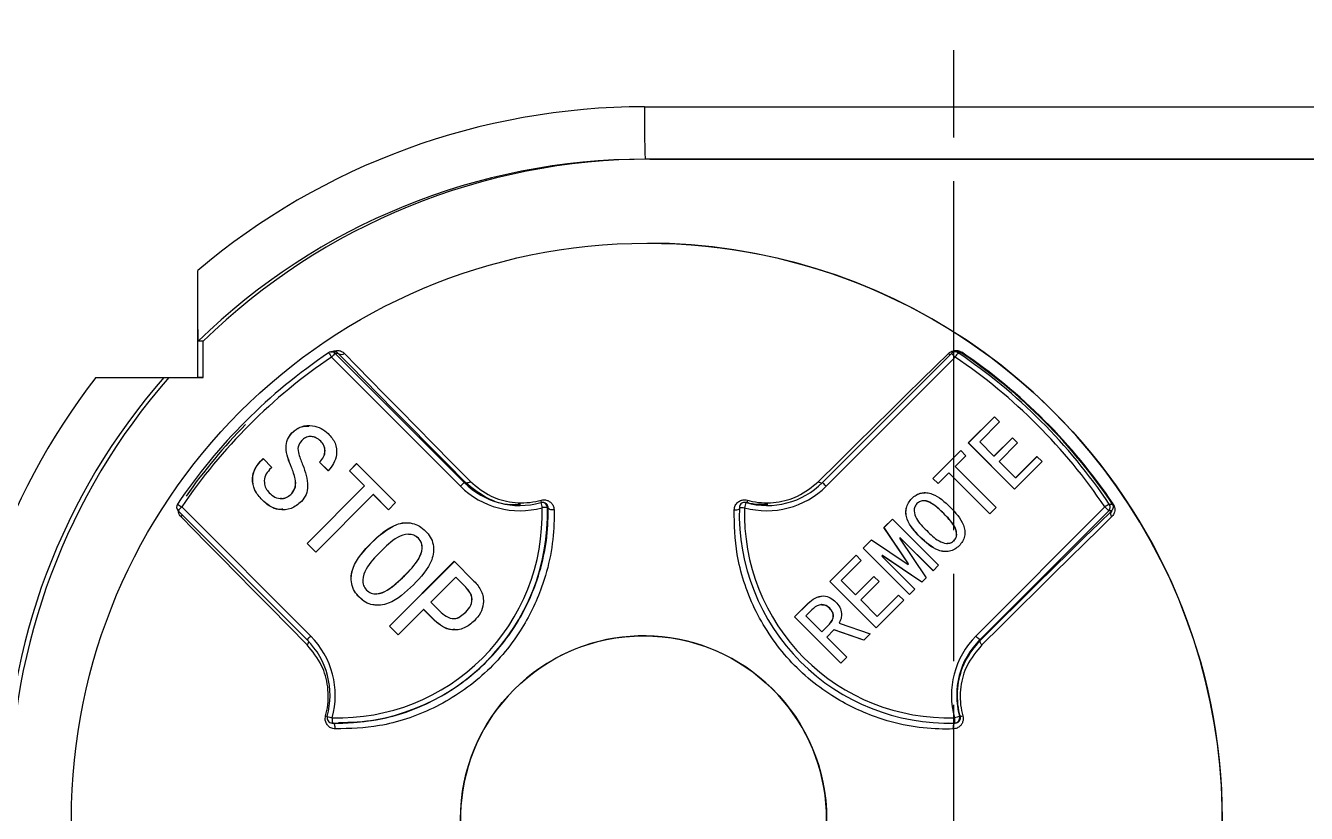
# Model space of a CAD drawing. Header units: millimetres. Extents: x 2454 to 4226, y 715 to 1968.
# Drawn here: x 3000.71 to 3044.78, y 1722.7 to 1749.78 of the extents above; entities that cross this region are included whole.
import ezdxf

# ---------------------------------------------------------------- set-up
doc = ezdxf.new("R2010")
doc.units = ezdxf.units.MM
doc.linetypes.add('AM_ISO08W050', pattern=[18, 12, -1.5, 3, -1.5])
doc.layers.add('AM_7', color=4, linetype='AM_ISO08W050', lineweight=25)

msp = doc.modelspace()

# ---------------------------------------------------------------- linework, layer by layer
at = {"color": 7, "linetype": 'Continuous', "lineweight": 25}
for p, q in [((3022.004, 1746.991), (3067.624, 1746.991)), ((3067.461, 1745.191), (3022.022, 1745.191)), ((3022.192, 1745.191), (3022.022, 1745.191)), ((3022.192, 1745.191), (3072.206, 1745.191)), ((3022.121, 1742.302), (3022.116, 1742.302)), ((3006.631, 1737.688), (3006.631, 1741.365)), ((3006.819, 1738.935), (3006.649, 1738.935)), ((3006.819, 1737.687), (3006.819, 1738.935)), ((3015.673, 1733.948), (3011.234, 1738.388)), ((3011.345, 1738.567), (3011.236, 1738.568)), ((3011.363, 1738.515), (3015.802, 1734.075)), ((3011.468, 1738.515), (3011.363, 1738.515)), ((3028.13, 1734.075), (3032.569, 1738.515)), ((3032.694, 1738.388), (3028.255, 1733.948)), ((3032.805, 1738.567), (3032.696, 1738.568)), ((3032.907, 1738.537), (3032.797, 1738.537)), ((3003.121, 1737.688), (3006.631, 1737.688)), ((3005.466, 1737.688), (3005.636, 1737.687)), ((3005.636, 1737.687), (3006.819, 1737.687)), ((3006.819, 1737.687), (3006.631, 1737.688)), ((3033.148, 1735.434), (3034.05, 1736.337)), ((3033.151, 1735.434), (3034.052, 1736.335)), ((3034.227, 1736.16), (3033.539, 1735.471)), ((3034.05, 1736.337), (3034.227, 1736.16)), ((3009.874, 1735.781), (3009.872, 1735.781)), ((3010.516, 1735.657), (3010.513, 1735.657)), ((3010.864, 1735.494), (3010.862, 1735.494)), ((3034.739, 1733.843), (3033.148, 1735.434)), ((3033.151, 1735.434), (3033.148, 1735.434)), ((3034.74, 1733.844), (3033.151, 1735.434)), ((3033.539, 1735.471), (3034.032, 1734.978)), ((3034.032, 1734.978), (3034.664, 1735.611)), ((3034.034, 1734.978), (3034.666, 1735.61)), ((3034.841, 1735.434), (3034.208, 1734.801)), ((3034.664, 1735.611), (3034.841, 1735.434)), ((3008.791, 1734.804), (3008.882, 1734.895)), ((3008.793, 1734.804), (3008.791, 1734.804)), ((3008.793, 1734.804), (3008.883, 1734.894)), ((3008.882, 1734.895), (3009.181, 1734.595)), ((3011.122, 1734.478), (3010.822, 1734.778)), ((3010.825, 1734.778), (3010.822, 1734.778)), ((3011.125, 1734.478), (3010.825, 1734.778)), ((3031.929, 1734.215), (3032.887, 1735.174)), ((3031.932, 1734.215), (3032.889, 1735.172)), ((3033.064, 1734.997), (3032.692, 1734.625)), ((3032.887, 1735.174), (3033.064, 1734.997)), ((3034.034, 1734.978), (3034.032, 1734.978)), ((3034.208, 1734.801), (3034.776, 1734.234)), ((3035.688, 1734.792), (3034.739, 1733.843)), ((3034.776, 1734.234), (3035.511, 1734.969)), ((3034.779, 1734.234), (3035.512, 1734.968)), ((3035.511, 1734.969), (3035.688, 1734.792)), ((3009.181, 1734.595), (3009.103, 1734.517)), ((3009.861, 1734.595), (3009.859, 1734.595)), ((3011.851, 1734.478), (3012.099, 1734.726)), ((3012.372, 1733.957), (3011.851, 1734.478)), ((3011.854, 1734.478), (3011.851, 1734.478)), ((3011.854, 1734.478), (3012.1, 1734.724)), ((3012.375, 1733.957), (3011.854, 1734.478)), ((3012.099, 1734.726), (3013.44, 1733.384)), ((3032.478, 1734.411), (3032.106, 1734.038)), ((3033.892, 1732.996), (3032.478, 1734.411)), ((3032.481, 1734.411), (3032.478, 1734.411)), ((3033.894, 1732.998), (3032.481, 1734.411)), ((3032.692, 1734.625), (3034.106, 1733.21)), ((3010.393, 1731.977), (3012.372, 1733.957)), ((3010.395, 1731.977), (3012.375, 1733.957)), ((3012.375, 1733.957), (3012.372, 1733.957)), ((3015.84, 1734.075), (3015.802, 1734.075)), ((3032.106, 1734.038), (3031.929, 1734.215)), ((3031.932, 1734.215), (3031.929, 1734.215)), ((3032.107, 1734.04), (3031.932, 1734.215)), ((3034.779, 1734.234), (3034.776, 1734.234)), ((3008.845, 1733.475), (3008.843, 1733.475)), ((3009.478, 1733.526), (3009.482, 1733.526)), ((3009.874, 1733.697), (3009.872, 1733.697)), ((3012.672, 1733.658), (3010.692, 1731.678)), ((3013.193, 1733.137), (3012.672, 1733.658)), ((3012.675, 1733.658), (3012.672, 1733.658)), ((3013.194, 1733.138), (3012.675, 1733.658)), ((3031.206, 1733.527), (3031.203, 1733.527)), ((3010.393, 1728.666), (3005.954, 1733.105)), ((3006.08, 1733.233), (3010.519, 1728.793)), ((3013.44, 1733.384), (3013.193, 1733.137)), ((3018.51, 1733.39), (3018.483, 1733.39)), ((3018.687, 1733.215), (3018.663, 1733.215)), ((3025.477, 1733.39), (3025.45, 1733.39)), ((3025.525, 1733.383), (3025.498, 1733.383)), ((3031.616, 1733.443), (3031.613, 1733.443)), ((3033.41, 1728.793), (3037.849, 1733.233)), ((3037.978, 1733.105), (3033.539, 1728.666)), ((3034.106, 1733.21), (3033.892, 1732.996)), ((3038.083, 1733.105), (3037.978, 1733.105)), ((3038, 1733.334), (3038.11, 1733.333)), ((3030.245, 1732.531), (3030.534, 1732.82)), ((3030.248, 1732.531), (3030.535, 1732.818)), ((3030.534, 1732.82), (3032.124, 1731.229)), ((3032.304, 1733.006), (3032.301, 1733.006)), ((3013.889, 1732.293), (3013.886, 1732.293)), ((3014.225, 1732.16), (3014.222, 1732.16)), ((3031.092, 1731.275), (3030.245, 1732.531)), ((3030.248, 1732.531), (3030.245, 1732.531)), ((3031.094, 1731.275), (3030.248, 1732.531)), ((3030.803, 1732.178), (3030.785, 1732.159)), ((3030.785, 1732.159), (3031.697, 1730.801)), ((3031.938, 1731.043), (3030.803, 1732.178)), ((3030.806, 1732.178), (3030.803, 1732.178)), ((3031.94, 1731.044), (3030.806, 1732.178)), ((3031.495, 1732.196), (3031.492, 1732.196)), ((3010.692, 1731.678), (3010.393, 1731.977)), ((3010.395, 1731.977), (3010.393, 1731.977)), ((3010.694, 1731.679), (3010.395, 1731.977)), ((3012.61, 1732.003), (3012.607, 1732.003)), ((3029.529, 1731.815), (3029.817, 1732.103)), ((3031.12, 1730.224), (3029.529, 1731.815)), ((3029.531, 1731.815), (3029.529, 1731.815)), ((3029.531, 1731.815), (3029.819, 1732.102)), ((3031.121, 1730.225), (3029.531, 1731.815)), ((3029.817, 1732.103), (3031.073, 1731.257)), ((3032.415, 1731.983), (3032.418, 1731.983)), ((3032.657, 1732.075), (3032.655, 1732.075)), ((3013.232, 1729.138), (3015.459, 1731.365)), ((3013.235, 1729.138), (3015.461, 1731.364)), ((3015.459, 1731.365), (3016.137, 1730.688)), ((3028.384, 1730.67), (3029.287, 1731.573)), ((3028.387, 1730.67), (3029.288, 1731.572)), ((3029.464, 1731.396), (3028.775, 1730.708)), ((3029.287, 1731.573), (3029.464, 1731.396)), ((3030.189, 1731.564), (3030.171, 1731.545)), ((3030.171, 1731.545), (3031.306, 1730.41)), ((3031.548, 1730.652), (3030.189, 1731.564)), ((3030.192, 1731.564), (3030.189, 1731.564)), ((3031.549, 1730.653), (3030.192, 1731.564)), ((3031.073, 1731.257), (3031.092, 1731.275)), ((3031.076, 1731.257), (3031.073, 1731.257)), ((3031.076, 1731.257), (3031.094, 1731.275)), ((3031.094, 1731.275), (3031.092, 1731.275)), ((3013.743, 1730.87), (3013.74, 1730.87)), ((3015.511, 1730.818), (3014.652, 1729.958)), ((3015.811, 1730.518), (3015.511, 1730.818)), ((3015.514, 1730.818), (3015.511, 1730.818)), ((3015.814, 1730.518), (3015.514, 1730.818)), ((3029.268, 1730.215), (3029.901, 1730.847)), ((3029.271, 1730.215), (3029.902, 1730.846)), ((3029.901, 1730.847), (3030.078, 1730.67)), ((3032.124, 1731.229), (3031.938, 1731.043)), ((3015.814, 1730.518), (3015.811, 1730.518)), ((3029.975, 1729.079), (3028.384, 1730.67)), ((3028.387, 1730.67), (3028.384, 1730.67)), ((3029.977, 1729.081), (3028.387, 1730.67)), ((3028.775, 1730.708), (3029.268, 1730.215)), ((3030.078, 1730.67), (3029.445, 1730.038)), ((3031.306, 1730.41), (3031.12, 1730.224)), ((3031.697, 1730.801), (3031.548, 1730.652)), ((3012.193, 1730.128), (3012.19, 1730.128)), ((3012.753, 1730.249), (3012.757, 1730.249)), ((3014.652, 1729.958), (3014.951, 1729.659)), ((3029.271, 1730.215), (3029.268, 1730.215)), ((3029.445, 1730.038), (3030.013, 1729.47)), ((3030.924, 1730.028), (3029.975, 1729.079)), ((3030.013, 1729.47), (3030.748, 1730.205)), ((3030.015, 1729.47), (3030.749, 1730.204)), ((3030.748, 1730.205), (3030.924, 1730.028)), ((3014.404, 1729.711), (3013.532, 1728.838)), ((3014.782, 1729.333), (3014.404, 1729.711)), ((3014.407, 1729.711), (3014.404, 1729.711)), ((3014.785, 1729.333), (3014.407, 1729.711)), ((3015.853, 1729.62), (3015.85, 1729.62)), ((3027.166, 1729.452), (3027.631, 1729.917)), ((3027.168, 1729.452), (3027.634, 1729.917)), ((3027.761, 1729.693), (3027.556, 1729.489)), ((3027.556, 1729.489), (3028.105, 1728.94)), ((3027.634, 1729.917), (3027.631, 1729.917)), ((3028.104, 1729.875), (3028.101, 1729.875)), ((3028.378, 1729.749), (3028.375, 1729.749)), ((3013.532, 1728.838), (3013.232, 1729.138)), ((3013.235, 1729.138), (3013.232, 1729.138)), ((3013.533, 1728.839), (3013.235, 1729.138)), ((3014.785, 1729.333), (3014.782, 1729.333)), ((3015.434, 1729.396), (3015.437, 1729.396)), ((3028.757, 1727.861), (3027.166, 1729.452)), ((3027.168, 1729.452), (3027.166, 1729.452)), ((3028.758, 1727.862), (3027.168, 1729.452)), ((3028.105, 1728.94), (3028.366, 1729.2)), ((3028.108, 1728.94), (3028.369, 1729.2)), ((3028.369, 1729.2), (3028.366, 1729.2)), ((3028.701, 1729.238), (3029.771, 1728.875)), ((3030.015, 1729.47), (3030.013, 1729.47)), ((3021.981, 1728.802), (3021.981, 1728.802)), ((3028.108, 1728.94), (3028.105, 1728.94)), ((3028.524, 1729.005), (3028.282, 1728.763)), ((3028.282, 1728.763), (3028.971, 1728.075)), ((3029.547, 1728.651), (3028.524, 1729.005)), ((3028.527, 1729.005), (3028.524, 1729.005)), ((3029.548, 1728.652), (3028.527, 1729.005)), ((3029.771, 1728.875), (3029.547, 1728.651)), ((3033.576, 1728.666), (3033.539, 1728.666)), ((3028.971, 1728.075), (3028.757, 1727.861)), ((3032.847, 1726.034), (3032.874, 1726.034)), ((3011.455, 1725.803), (3011.478, 1725.803)), ((3032.455, 1725.803), (3032.478, 1725.803)), ((3032.478, 1725.807), (3032.703, 1725.806)), ((3032.703, 1725.806), (3032.678, 1725.806))]:
    msp.add_line(p, q, dxfattribs=at)
at = {"color": 7, "linetype": 'Continuous', "lineweight": 25, "flags": 128}
for points in [[(3015.84, 1734.075), (3015.186, 1734.737), (3014.559, 1735.371), (3013.961, 1735.976), (3013.394, 1736.551), (3012.86, 1737.094), (3012.36, 1737.603), (3011.896, 1738.077), (3011.468, 1738.515)], [(3011.681, 1738.511), (3012.105, 1738.077), (3012.566, 1737.607), (3013.062, 1737.102), (3013.592, 1736.564), (3014.154, 1735.993), (3014.747, 1735.393), (3015.368, 1734.764), (3016.017, 1734.108)], [(3027.992, 1734.108), (3028.655, 1734.764), (3029.291, 1735.393), (3029.9, 1735.993), (3030.478, 1736.564), (3031.025, 1737.102), (3031.539, 1737.607), (3032.019, 1738.077), (3032.462, 1738.511)], [(3016.017, 1734.108), (3015.993, 1734.09), (3015.967, 1734.075), (3015.942, 1734.065), (3015.917, 1734.058), (3015.894, 1734.056), (3015.873, 1734.058), (3015.855, 1734.065), (3015.84, 1734.075)], [(3018.894, 1733.134), (3018.856, 1733.132), (3018.818, 1733.135), (3018.783, 1733.141), (3018.751, 1733.151), (3018.725, 1733.164), (3018.705, 1733.179), (3018.692, 1733.197), (3018.687, 1733.215)], [(3025.498, 1733.383), (3025.457, 1733.39), (3025.45, 1733.39)], [(3033.576, 1728.666), (3034.244, 1729.327), (3034.886, 1729.961), (3035.499, 1730.567), (3036.082, 1731.142), (3036.634, 1731.685), (3037.152, 1732.194), (3037.635, 1732.668), (3038.083, 1733.105)], [(3010.4, 1728.49), (3009.751, 1729.146), (3009.129, 1729.775), (3008.536, 1730.375), (3007.974, 1730.946), (3007.444, 1731.484), (3006.948, 1731.989), (3006.488, 1732.459), (3006.063, 1732.893)], [(3038.08, 1732.893), (3037.636, 1732.459), (3037.157, 1731.989), (3036.643, 1731.484), (3036.096, 1730.946), (3035.517, 1730.375), (3034.909, 1729.775), (3034.273, 1729.146), (3033.61, 1728.49)], [(3033.61, 1728.49), (3033.592, 1728.515), (3033.577, 1728.54), (3033.567, 1728.565), (3033.56, 1728.59), (3033.557, 1728.613), (3033.559, 1728.634), (3033.566, 1728.652), (3033.576, 1728.666)], [(3011.361, 1725.601), (3011.362, 1725.639), (3011.36, 1725.676), (3011.354, 1725.711), (3011.343, 1725.743), (3011.33, 1725.769), (3011.314, 1725.789), (3011.297, 1725.801), (3011.285, 1725.805)], [(3032.703, 1725.806), (3032.685, 1725.801), (3032.668, 1725.789), (3032.652, 1725.769), (3032.64, 1725.743), (3032.63, 1725.711), (3032.624, 1725.676), (3032.621, 1725.639), (3032.623, 1725.601)]]:
    msp.add_lwpolyline(points, dxfattribs=at)
at = {"color": 7, "linetype": 'Continuous', "lineweight": 25}
for centre, radius in [((3022.084, 1722.501), 19.8), ((3021.972, 1722.502), 6.3)]:
    msp.add_circle(centre, radius, dxfattribs=at)
for centre, radius, start, end in [((2993.687, 1755.803), 84.364, 293.77253, 288.03652), ((2992.529, 1755.805), 82.329, 298.30628, 286.54744), ((2992.335, 1755.805), 81.303, 353.64683, 186.35318), ((2992.326, 1755.805), 80.884, 353.64681, 186.3532), ((2992.287, 1755.805), 76.784, 353.328, 186.67202), ((2992.284, 1755.805), 75.854, 353.328, 186.67202), ((3022.004, 1723.176), 23.816, 90.0002, 130.2034), ((3067.311, 1746.542), 45.308, 179.431, 181.7075), ((2993.685, 1755.798), 88.439, 276.305, 353.69783), ((3022.022, 1723.176), 22.016, 90.0002, 134.2886), ((3022.192, 1723.175), 22.016, 90.0002, 134.2886), ((2992.469, 1755.8), 76.846, 299.04627, 350.58227), ((2992.473, 1755.8), 77.776, 298.98442, 350.7972), ((2992.521, 1755.799), 82.295, 298.34695, 351.20907), ((2992.512, 1755.799), 81.876, 298.69165, 351.20907), ((3022.089, 1722.502), 19.8, 315.0006, 89.9063), ((2993.792, 1755.797), 89.012, 279.79419, 349.96366), ((3021.967, 1722.503), 19.35, 124.0404, 145.9624), ((3021.965, 1722.503), 19.17, 124.0404, 145.9624), ((3011.236, 1738.388), 0.18, 89.9089, 124.0403), ((3015.651, 1741.425), 5.361, 212.6072, 214.5204), ((3015.906, 1733.779), 6.562, 133.8096, 135.3924), ((3011.236, 1738.388), 0.18, 44.9982, 89.9087), ((3011.577, 1738.639), 0.165, 228.7806, 309.3851), ((3032.578, 1738.668), 0.195, 233.6505, 256.5504), ((3032.696, 1738.388), 0.18, 89.9089, 135.0014), ((3037.082, 1742.839), 6.251, 223.7746, 225.413), ((3037.337, 1735.305), 5.573, 144.5622, 146.4232), ((3021.964, 1722.503), 19.17, 34.0376, 55.9596), ((3032.696, 1738.388), 0.18, 55.9595, 89.9088), ((3021.965, 1722.503), 19.35, 34.0376, 55.9596), ((3032.689, 1738.708), 0.277, 321.8329, 326.4576), ((3022.075, 1722.503), 19.35, 34.0376, 55.9596), ((3022.076, 1722.503), 19.371, 34.0376, 55.9596), ((3022.006, 1723.174), 23.818, 142.4576, 180.0001), ((3022.024, 1723.174), 22.018, 138.7636, 180.0002), ((3022.194, 1723.174), 22.018, 138.7636, 180.0002), ((3022.077, 1722.503), 19.35, 135.4847, 144.9871), ((3020.345, 1729.34), 6.562, 133.8096, 135.3924), ((3017.71, 1735.984), 2.88, 224.9981, 285.5315), ((3017.712, 1735.984), 2.7, 224.9981, 285.5315), ((3026.219, 1735.984), 2.88, 254.4685, 315.0019), ((3026.221, 1735.984), 2.7, 254.4685, 315.0019), ((3028.133, 1734.268), 0.213, 228.6129, 263.8066), ((3032.643, 1738.4), 6.251, 223.7746, 225.413), ((3017.698, 1733.257), 0.774, 9.7741, 15.7338), ((3026.503, 1733.186), 0.998, 163.6408, 168.6032), ((3006.081, 1733.233), 0.18, 145.9624, 224.998), ((3010.445, 1739.776), 7.866, 234.989, 236.2893), ((3010.454, 1728.795), 6.231, 134.5857, 136.2292), ((3011.466, 1733.003), 7.2, 268.3108, 1.692), ((3011.464, 1733.003), 7.02, 268.3108, 1.692), ((3018.483, 1733.21), 0.18, 89.9089, 105.5317), ((3022.956, 1734.5), 4.658, 193.8763, 196.0847), ((3022.981, 1582.249), 151.028, 91.63868, 91.70765), ((3018.483, 1733.21), 0.18, 1.6889, 89.9078), ((3025.13, 1733.389), 0.258, 261.2117, 302.4986), ((3032.466, 1733.003), 7.2, 178.308, 271.6892), ((3025.449, 1733.21), 0.18, 135.0014, 178.3095), ((3030.015, 1889.496), 156.353, 268.26062, 268.32592), ((3025.449, 1733.21), 0.18, 89.9089, 135.0014), ((3032.464, 1733.003), 7.02, 178.308, 271.6892), ((3030.032, 1731.982), 4.746, 162.833, 165.012), ((3042.542, 1726.365), 8.319, 123.0985, 124.3485), ((3042.536, 1737.856), 6.583, 224.6089, 226.1865), ((3037.851, 1733.233), 0.18, 315.002, 34.0376), ((3038.206, 1732.998), 0.164, 139.0058, 219.6369), ((3037.889, 1733.696), 0.424, 301.2977, 304.3495), ((3005.907, 1733.008), 0.194, 323.7367, 346.861), ((3014.893, 1724.355), 6.231, 134.5857, 136.2292), ((3008.484, 1726.757), 2.7, 344.4695, 44.9981), ((3010.24, 1728.629), 0.211, 318.8025, 353.9423), ((3008.482, 1726.757), 2.88, 344.4695, 44.9981), ((3021.971, 1722.502), 6.3, 331.603, 298.3998), ((3035.446, 1726.757), 2.88, 135.0019, 195.5304), ((3035.448, 1726.757), 2.7, 135.0019, 195.5304), ((3038.096, 1733.417), 6.583, 224.6089, 226.1865), ((3011.686, 1728.526), 2.559, 255.1468, 256.4559), ((3011.259, 1725.986), 0.18, 164.4698, 268.3093), ((3015.609, 1741.814), 16.415, 254.0042, 254.6264), ((3015.781, 1725.807), 4.528, 177.74, 180.0174), ((3037.378, 1709.219), 17.415, 105.0809, 105.6788), ((3037.208, 1726.075), 4.538, 181.1225, 183.3962), ((3032.673, 1725.986), 0.18, 271.6926, 15.5317), ((3032.786, 1726.624), 0.597, 278.4638, 286.8752)]:
    msp.add_arc(centre, radius, start, end, dxfattribs=at)
for points, knots in [([(3006.649, 1738.935), (3006.649, 1738.937), (3006.648, 1738.939), (3006.646, 1738.978), (3006.642, 1739.125), (3006.637, 1739.537), (3006.633, 1740.213), (3006.632, 1740.884), (3006.631, 1741.292), (3006.631, 1741.365)], [0, 0, 0, 0, 0.044434, 0.071322, 0.231174, 0.389888, 0.630874, 0.934098, 1, 1, 1, 1]), ([(3011.234, 1738.555), (3011.252, 1738.565), (3011.292, 1738.59), (3011.367, 1738.613), (3011.473, 1738.621), (3011.588, 1738.59), (3011.649, 1738.538), (3011.681, 1738.511)], [0, 0, 0, 0, 0.08537, 0.190799, 0.356423, 0.666471, 1, 1, 1, 1]), ([(3011.468, 1738.515), (3011.452, 1738.527), (3011.421, 1738.552), (3011.381, 1738.57), (3011.347, 1738.567), (3011.345, 1738.567)], [0, 0, 0, 0, 0.516233, 0.973644, 1, 1, 1, 1]), ([(3032.462, 1738.511), (3032.513, 1738.55), (3032.59, 1738.608), (3032.732, 1738.621), (3032.824, 1738.602), (3032.88, 1738.58), (3032.911, 1738.56), (3032.92, 1738.555)], [0, 0, 0, 0, 0.4935098, 0.7465115, 0.851032, 0.9564885, 1, 1, 1, 1]), ([(3032.907, 1738.537), (3032.902, 1738.539), (3032.892, 1738.546), (3032.875, 1738.554), (3032.852, 1738.562), (3032.826, 1738.568), (3032.812, 1738.566), (3032.805, 1738.565)], [0, 0, 0, 0, 0.097596, 0.218399, 0.368609, 0.691348, 1, 1, 1, 1]), ([(3003.121, 1737.688), (3003.199, 1737.688), (3003.59, 1737.688), (3004.232, 1737.688), (3004.769, 1737.688), (3005.114, 1737.688), (3005.354, 1737.688), (3005.46, 1737.688), (3005.466, 1737.688), (3005.466, 1737.688)], [0, 0, 0, 0, 0.072191, 0.363216, 0.598974, 0.646152, 0.81086, 0.976551, 1, 1, 1, 1]), ([(3009.859, 1734.595), (3009.765, 1734.817), (3009.635, 1735.126), (3009.695, 1735.561), (3009.813, 1735.707), (3009.872, 1735.781)], [0, 0, 0, 0, 0.560027, 0.780079, 1, 1, 1, 1]), ([(3009.861, 1734.595), (3009.768, 1734.817), (3009.638, 1735.126), (3009.697, 1735.561), (3009.815, 1735.707), (3009.874, 1735.781)], [0, 0, 0, 0, 0.560027, 0.780079, 1, 1, 1, 1]), ([(3009.872, 1735.781), (3009.975, 1735.864), (3010.18, 1736.03), (3010.56, 1736.05), (3010.886, 1735.955), (3011.043, 1735.822), (3011.122, 1735.755)], [0, 0, 0, 0, 0.279601, 0.558878, 0.779376, 1, 1, 1, 1]), ([(3009.874, 1735.781), (3009.977, 1735.869), (3010.148, 1736.016), (3010.37, 1736.016), (3010.459, 1736.016)], [0, 0, 0, 0, 0.5983623, 1, 1, 1, 1]), ([(3010.862, 1735.494), (3010.809, 1735.54), (3010.705, 1735.63), (3010.51, 1735.671), (3010.333, 1735.627), (3010.251, 1735.556), (3010.21, 1735.52)], [0, 0, 0, 0, 0.280393, 0.559545, 0.779457, 1, 1, 1, 1]), ([(3011.122, 1735.755), (3011.213, 1735.653), (3011.394, 1735.45), (3011.431, 1735.057), (3011.324, 1734.724), (3011.189, 1734.56), (3011.122, 1734.478)], [0, 0, 0, 0, 0.280576, 0.558458, 0.779312, 1, 1, 1, 1]), ([(3010.21, 1735.52), (3010.158, 1735.45), (3010.052, 1735.309), (3010.113, 1734.992), (3010.197, 1734.795), (3010.249, 1734.674)], [0, 0, 0, 0, 0.278312, 0.557355, 1, 1, 1, 1]), ([(3010.864, 1735.494), (3010.812, 1735.541), (3010.712, 1735.632), (3010.579, 1735.646), (3010.515, 1735.653)], [0, 0, 0, 0, 0.523142, 1, 1, 1, 1]), ([(3010.822, 1734.778), (3010.875, 1734.834), (3010.979, 1734.946), (3011.023, 1735.162), (3010.98, 1735.358), (3010.901, 1735.449), (3010.862, 1735.494)], [0, 0, 0, 0, 0.279799, 0.5597317, 0.7795238, 1, 1, 1, 1]), ([(3010.825, 1734.778), (3010.877, 1734.834), (3010.981, 1734.946), (3011.026, 1735.162), (3010.982, 1735.358), (3010.904, 1735.449), (3010.864, 1735.494)], [0, 0, 0, 0, 0.279799, 0.559732, 0.779524, 1, 1, 1, 1]), ([(3008.843, 1733.475), (3008.75, 1733.582), (3008.565, 1733.794), (3008.49, 1734.192), (3008.577, 1734.55), (3008.719, 1734.719), (3008.791, 1734.804)], [0, 0, 0, 0, 0.280466, 0.559432, 0.779595, 1, 1, 1, 1]), ([(3008.845, 1733.475), (3008.753, 1733.582), (3008.568, 1733.794), (3008.493, 1734.192), (3008.58, 1734.55), (3008.722, 1734.719), (3008.793, 1734.804)], [0, 0, 0, 0, 0.2804662, 0.5594321, 0.7795955, 1, 1, 1, 1]), ([(3009.103, 1734.517), (3009.048, 1734.453), (3008.938, 1734.326), (3008.908, 1734.086), (3008.963, 1733.875), (3009.048, 1733.773), (3009.09, 1733.723)], [0, 0, 0, 0, 0.280123, 0.558679, 0.779337, 1, 1, 1, 1]), ([(3009.872, 1733.697), (3009.92, 1733.772), (3010.017, 1733.925), (3009.983, 1734.253), (3009.906, 1734.465), (3009.859, 1734.595)], [0, 0, 0, 0, 0.277254, 0.55795, 1, 1, 1, 1]), ([(3009.874, 1733.697), (3009.922, 1733.772), (3010.019, 1733.925), (3009.986, 1734.253), (3009.909, 1734.465), (3009.861, 1734.595)], [0, 0, 0, 0, 0.277254, 0.55795, 1, 1, 1, 1]), ([(3010.249, 1734.674), (3010.332, 1734.437), (3010.448, 1734.107), (3010.381, 1733.655), (3010.258, 1733.5), (3010.197, 1733.423)], [0, 0, 0, 0, 0.559726, 0.780043, 1, 1, 1, 1]), ([(3017.734, 1733.319), (3017.619, 1733.311), (3017.212, 1733.282), (3016.511, 1733.53), (3016.078, 1733.882), (3015.84, 1734.075)], [0, 0, 0, 0, 0.151016, 0.532358, 1, 1, 1, 1]), ([(3016.017, 1734.108), (3016.237, 1733.924), (3016.634, 1733.592), (3017.44, 1733.358), (3018.057, 1733.369), (3018.385, 1733.452), (3018.444, 1733.467)], [0, 0, 0, 0, 0.356926, 0.645588, 0.935957, 1, 1, 1, 1]), ([(3025.545, 1733.467), (3025.605, 1733.452), (3025.933, 1733.369), (3026.552, 1733.358), (3027.365, 1733.592), (3027.769, 1733.924), (3027.992, 1734.108)], [0, 0, 0, 0, 0.064043, 0.354412, 0.643074, 1, 1, 1, 1]), ([(3010.197, 1733.423), (3010.086, 1733.331), (3009.863, 1733.146), (3009.443, 1733.115), (3009.095, 1733.249), (3008.927, 1733.4), (3008.843, 1733.475)], [0, 0, 0, 0, 0.2798432, 0.5586107, 0.7789801, 1, 1, 1, 1]), ([(3009.564, 1733.161), (3009.517, 1733.154), (3009.358, 1733.13), (3009.097, 1733.256), (3008.929, 1733.402), (3008.845, 1733.475)], [0, 0, 0, 0, 0.173827, 0.586305, 1, 1, 1, 1]), ([(3009.09, 1733.723), (3009.152, 1733.667), (3009.275, 1733.555), (3009.513, 1733.51), (3009.722, 1733.571), (3009.822, 1733.655), (3009.872, 1733.697)], [0, 0, 0, 0, 0.280691, 0.558757, 0.779281, 1, 1, 1, 1]), ([(3009.483, 1733.538), (3009.499, 1733.534), (3009.578, 1733.516), (3009.725, 1733.576), (3009.825, 1733.656), (3009.874, 1733.697)], [0, 0, 0, 0, 0.11035, 0.554979, 1, 1, 1, 1]), ([(3018.444, 1733.467), (3018.48, 1733.474), (3018.551, 1733.487), (3018.658, 1733.465), (3018.756, 1733.414), (3018.837, 1733.33), (3018.885, 1733.231), (3018.891, 1733.161), (3018.894, 1733.134)], [0, 0, 0, 0, 0.1540842, 0.3077863, 0.4712038, 0.6571656, 0.8674974, 1, 1, 1, 1]), ([(3025.09, 1733.134), (3025.099, 1733.186), (3025.115, 1733.285), (3025.21, 1733.401), (3025.326, 1733.466), (3025.445, 1733.487), (3025.514, 1733.473), (3025.545, 1733.467)], [0, 0, 0, 0, 0.257956, 0.484914, 0.703585, 0.864278, 1, 1, 1, 1]), ([(3031.492, 1732.196), (3031.311, 1732.387), (3031.084, 1732.626), (3030.993, 1733.004), (3031.005, 1733.198), (3031.076, 1733.382), (3031.161, 1733.478), (3031.203, 1733.527)], [0, 0, 0, 0, 0.498982, 0.624271, 0.749515, 0.874666, 1, 1, 1, 1]), ([(3031.495, 1732.196), (3031.313, 1732.387), (3031.087, 1732.626), (3030.996, 1733.004), (3031.008, 1733.198), (3031.078, 1733.382), (3031.163, 1733.478), (3031.206, 1733.527)], [0, 0, 0, 0, 0.4989816, 0.6242715, 0.7495146, 0.8746656, 1, 1, 1, 1]), ([(3031.203, 1733.527), (3031.252, 1733.569), (3031.348, 1733.654), (3031.53, 1733.724), (3031.724, 1733.733), (3032.099, 1733.635), (3032.335, 1733.41), (3032.525, 1733.229)], [0, 0, 0, 0, 0.125297, 0.250413, 0.375603, 0.500878, 1, 1, 1, 1]), ([(3031.206, 1733.527), (3031.254, 1733.569), (3031.35, 1733.653), (3031.513, 1733.721), (3031.619, 1733.72), (3031.662, 1733.72)], [0, 0, 0, 0, 0.375729, 0.750914, 1, 1, 1, 1]), ([(3006.063, 1732.893), (3006.02, 1732.939), (3005.973, 1732.989), (3005.97, 1733.081), (3005.97, 1733.09)], [0, 0, 0, 0, 0.903989, 1, 1, 1, 1]), ([(3018.894, 1733.134), (3018.894, 1732.973), (3018.897, 1732.11), (3018.624, 1730.668), (3017.744, 1728.854), (3016.47, 1727.358), (3014.753, 1726.231), (3012.976, 1725.648), (3011.865, 1725.615), (3011.361, 1725.601)], [0, 0, 0, 0, 0.0439371, 0.236293, 0.3728219, 0.5357282, 0.69861, 0.8632007, 1, 1, 1, 1]), ([(3011.477, 1725.821), (3011.906, 1725.835), (3012.931, 1725.868), (3014.612, 1726.427), (3016.302, 1727.533), (3017.557, 1729.006), (3018.422, 1730.792), (3018.691, 1732.21), (3018.687, 1733.057), (3018.687, 1733.215)], [0, 0, 0, 0, 0.121155, 0.288827, 0.454425, 0.619978, 0.758896, 0.955098, 1, 1, 1, 1]), ([(3018.687, 1733.215), (3018.686, 1733.229), (3018.683, 1733.264), (3018.66, 1733.313), (3018.62, 1733.355), (3018.572, 1733.381), (3018.532, 1733.39), (3018.512, 1733.39), (3018.51, 1733.39)], [0, 0, 0, 0, 0.162765, 0.421999, 0.643912, 0.826679, 0.984291, 1, 1, 1, 1]), ([(3032.623, 1725.601), (3032.462, 1725.599), (3031.594, 1725.591), (3030.145, 1725.859), (3028.327, 1726.734), (3026.83, 1728.007), (3025.706, 1729.727), (3025.129, 1731.511), (3025.102, 1732.627), (3025.09, 1733.134)], [0, 0, 0, 0, 0.043937, 0.236293, 0.372822, 0.535728, 0.69861, 0.863201, 1, 1, 1, 1]), ([(3025.525, 1733.383), (3025.508, 1733.388), (3025.491, 1733.392), (3025.477, 1733.39), (3025.477, 1733.39)], [0, 0, 0, 0, 0.991471, 1, 1, 1, 1]), ([(3026.246, 1733.319), (3026.069, 1733.312), (3025.826, 1733.303), (3025.589, 1733.366), (3025.525, 1733.383)], [0, 0, 0, 0, 0.730568, 1, 1, 1, 1]), ([(3031.38, 1733.35), (3031.352, 1733.313), (3031.295, 1733.24), (3031.271, 1733.053), (3031.387, 1732.743), (3031.584, 1732.549), (3031.715, 1732.42)], [0, 0, 0, 0, 0.12479, 0.249939, 0.498148, 1, 1, 1, 1]), ([(3032.301, 1733.006), (3032.172, 1733.136), (3031.98, 1733.33), (3031.676, 1733.455), (3031.489, 1733.435), (3031.416, 1733.378), (3031.38, 1733.35)], [0, 0, 0, 0, 0.501886, 0.750204, 0.875265, 1, 1, 1, 1]), ([(3032.304, 1733.006), (3032.176, 1733.13), (3031.984, 1733.316), (3031.715, 1733.456), (3031.621, 1733.441), (3031.616, 1733.44)], [0, 0, 0, 0, 0.656622, 0.981499, 1, 1, 1, 1]), ([(3032.525, 1733.229), (3032.706, 1733.039), (3032.933, 1732.8), (3033.033, 1732.424), (3033.028, 1732.229), (3032.959, 1732.044), (3032.874, 1731.947), (3032.832, 1731.899)], [0, 0, 0, 0, 0.499133, 0.624424, 0.749622, 0.874708, 1, 1, 1, 1]), ([(3038.129, 1733.346), (3038.139, 1733.328), (3038.163, 1733.287), (3038.186, 1733.212), (3038.193, 1733.105), (3038.16, 1732.988), (3038.108, 1732.926), (3038.08, 1732.893)], [0, 0, 0, 0, 0.0853698, 0.1907986, 0.3564235, 0.6664713, 1, 1, 1, 1]), ([(3038.083, 1733.105), (3038.097, 1733.122), (3038.123, 1733.152), (3038.141, 1733.209), (3038.139, 1733.262), (3038.129, 1733.297), (3038.119, 1733.318), (3038.113, 1733.328), (3038.11, 1733.333)], [0, 0, 0, 0, 0.37338, 0.704216, 0.860987, 0.943894, 0.966918, 1, 1, 1, 1]), ([(3012.607, 1732.003), (3012.874, 1732.257), (3013.208, 1732.574), (3013.738, 1732.701), (3014.01, 1732.685), (3014.266, 1732.586), (3014.402, 1732.467), (3014.469, 1732.407)], [0, 0, 0, 0, 0.498982, 0.624271, 0.749515, 0.874666, 1, 1, 1, 1]), ([(3012.61, 1732.003), (3012.876, 1732.25), (3013.21, 1732.558), (3013.678, 1732.696), (3013.794, 1732.685), (3013.821, 1732.683)], [0, 0, 0, 0, 0.75478, 0.944299, 1, 1, 1, 1]), ([(3032.655, 1732.075), (3032.683, 1732.112), (3032.739, 1732.186), (3032.756, 1732.376), (3032.628, 1732.68), (3032.432, 1732.875), (3032.301, 1733.006)], [0, 0, 0, 0, 0.124691, 0.249737, 0.498265, 1, 1, 1, 1]), ([(3032.657, 1732.075), (3032.686, 1732.112), (3032.742, 1732.186), (3032.758, 1732.376), (3032.631, 1732.68), (3032.435, 1732.875), (3032.304, 1733.006)], [0, 0, 0, 0, 0.124691, 0.249737, 0.498265, 1, 1, 1, 1]), ([(3014.222, 1732.16), (3014.171, 1732.199), (3014.069, 1732.278), (3013.806, 1732.312), (3013.373, 1732.15), (3013.101, 1731.875), (3012.919, 1731.691)], [0, 0, 0, 0, 0.12479, 0.249939, 0.498148, 1, 1, 1, 1]), ([(3013.74, 1730.87), (3013.922, 1731.051), (3014.194, 1731.32), (3014.369, 1731.745), (3014.34, 1732.007), (3014.261, 1732.109), (3014.222, 1732.16)], [0, 0, 0, 0, 0.501886, 0.750204, 0.875265, 1, 1, 1, 1]), ([(3013.743, 1730.87), (3013.925, 1731.051), (3014.197, 1731.32), (3014.372, 1731.745), (3014.343, 1732.007), (3014.264, 1732.109), (3014.225, 1732.16)], [0, 0, 0, 0, 0.501886, 0.750204, 0.875265, 1, 1, 1, 1]), ([(3014.225, 1732.16), (3014.174, 1732.2), (3014.075, 1732.279), (3013.949, 1732.287), (3013.888, 1732.291)], [0, 0, 0, 0, 0.517206, 1, 1, 1, 1]), ([(3014.469, 1732.407), (3014.529, 1732.34), (3014.648, 1732.205), (3014.745, 1731.949), (3014.758, 1731.678), (3014.621, 1731.153), (3014.305, 1730.822), (3014.053, 1730.557)], [0, 0, 0, 0, 0.125297, 0.250413, 0.375603, 0.500878, 1, 1, 1, 1]), ([(3032.832, 1731.899), (3032.783, 1731.856), (3032.685, 1731.77), (3032.5, 1731.701), (3032.304, 1731.693), (3031.924, 1731.787), (3031.684, 1732.014), (3031.492, 1732.196)], [0, 0, 0, 0, 0.125329, 0.250449, 0.375699, 0.501004, 1, 1, 1, 1]), ([(3032.372, 1731.705), (3032.351, 1731.704), (3032.265, 1731.697), (3031.927, 1731.797), (3031.686, 1732.019), (3031.495, 1732.196)], [0, 0, 0, 0, 0.062665, 0.2508, 1, 1, 1, 1]), ([(3031.715, 1732.42), (3031.846, 1732.287), (3032.043, 1732.089), (3032.354, 1731.971), (3032.543, 1731.99), (3032.618, 1732.047), (3032.655, 1732.075)], [0, 0, 0, 0, 0.501698, 0.750126, 0.875254, 1, 1, 1, 1]), ([(3012.19, 1730.128), (3012.13, 1730.196), (3012.011, 1730.332), (3011.914, 1730.592), (3011.901, 1730.866), (3012.035, 1731.398), (3012.353, 1731.734), (3012.607, 1732.003)], [0, 0, 0, 0, 0.125331, 0.250454, 0.375688, 0.500998, 1, 1, 1, 1]), ([(3012.193, 1730.128), (3012.133, 1730.196), (3012.013, 1730.332), (3011.917, 1730.592), (3011.904, 1730.866), (3012.037, 1731.398), (3012.355, 1731.734), (3012.61, 1732.003)], [0, 0, 0, 0, 0.125331, 0.250454, 0.375688, 0.500998, 1, 1, 1, 1]), ([(3032.417, 1731.985), (3032.46, 1731.987), (3032.55, 1731.991), (3032.62, 1732.046), (3032.657, 1732.075)], [0, 0, 0, 0, 0.475984, 1, 1, 1, 1]), ([(3012.919, 1731.691), (3012.734, 1731.507), (3012.457, 1731.232), (3012.291, 1730.797), (3012.319, 1730.531), (3012.398, 1730.427), (3012.438, 1730.375)], [0, 0, 0, 0, 0.501768, 0.750148, 0.875248, 1, 1, 1, 1]), ([(3012.438, 1730.375), (3012.489, 1730.336), (3012.593, 1730.257), (3012.858, 1730.234), (3013.284, 1730.413), (3013.557, 1730.687), (3013.74, 1730.87)], [0, 0, 0, 0, 0.124698, 0.249711, 0.498195, 1, 1, 1, 1]), ([(3012.757, 1730.254), (3012.769, 1730.253), (3012.907, 1730.233), (3013.289, 1730.431), (3013.561, 1730.694), (3013.743, 1730.87)], [0, 0, 0, 0, 0.03036, 0.35149, 1, 1, 1, 1]), ([(3014.053, 1730.557), (3013.786, 1730.304), (3013.452, 1729.987), (3012.926, 1729.845), (3012.653, 1729.853), (3012.394, 1729.949), (3012.258, 1730.068), (3012.19, 1730.128)], [0, 0, 0, 0, 0.499139, 0.624435, 0.749618, 0.874706, 1, 1, 1, 1]), ([(3015.85, 1729.62), (3015.918, 1729.691), (3016.053, 1729.833), (3016.098, 1730.21), (3015.92, 1730.401), (3015.811, 1730.518)], [0, 0, 0, 0, 0.282451, 0.559256, 1, 1, 1, 1]), ([(3015.853, 1729.62), (3015.921, 1729.691), (3016.056, 1729.833), (3016.1, 1730.21), (3015.923, 1730.401), (3015.814, 1730.518)], [0, 0, 0, 0, 0.282451, 0.559256, 1, 1, 1, 1]), ([(3016.137, 1730.688), (3016.233, 1730.577), (3016.424, 1730.358), (3016.492, 1729.94), (3016.376, 1729.577), (3016.225, 1729.406), (3016.15, 1729.32)], [0, 0, 0, 0, 0.280396, 0.559143, 0.779226, 1, 1, 1, 1]), ([(3012.819, 1729.862), (3012.765, 1729.861), (3012.621, 1729.859), (3012.397, 1729.951), (3012.261, 1730.069), (3012.193, 1730.128)], [0, 0, 0, 0, 0.230044, 0.614704, 1, 1, 1, 1]), ([(3027.631, 1729.917), (3027.708, 1729.984), (3027.862, 1730.118), (3028.148, 1730.204), (3028.41, 1730.125), (3028.529, 1730.017), (3028.589, 1729.963)], [0, 0, 0, 0, 0.280748, 0.559845, 0.779251, 1, 1, 1, 1]), ([(3027.634, 1729.917), (3027.711, 1729.987), (3027.862, 1730.125), (3028.064, 1730.158), (3028.163, 1730.174)], [0, 0, 0, 0, 0.509397, 1, 1, 1, 1]), ([(3028.589, 1729.963), (3028.639, 1729.908), (3028.74, 1729.796), (3028.795, 1729.59), (3028.779, 1729.396), (3028.727, 1729.29), (3028.701, 1729.238)], [0, 0, 0, 0, 0.28037, 0.559216, 0.779715, 1, 1, 1, 1]), ([(3014.951, 1729.659), (3015.023, 1729.593), (3015.165, 1729.462), (3015.439, 1729.362), (3015.682, 1729.464), (3015.794, 1729.568), (3015.85, 1729.62)], [0, 0, 0, 0, 0.281274, 0.559341, 0.778877, 1, 1, 1, 1]), ([(3015.439, 1729.402), (3015.446, 1729.4), (3015.526, 1729.375), (3015.686, 1729.473), (3015.797, 1729.571), (3015.853, 1729.62)], [0, 0, 0, 0, 0.045914, 0.521239, 1, 1, 1, 1]), ([(3028.375, 1729.749), (3028.324, 1729.792), (3028.222, 1729.877), (3027.968, 1729.882), (3027.84, 1729.765), (3027.761, 1729.693)], [0, 0, 0, 0, 0.280741, 0.559569, 1, 1, 1, 1]), ([(3028.378, 1729.749), (3028.327, 1729.796), (3028.246, 1729.869), (3028.141, 1729.862), (3028.103, 1729.86)], [0, 0, 0, 0, 0.637915, 1, 1, 1, 1]), ([(3028.366, 1729.2), (3028.403, 1729.245), (3028.477, 1729.335), (3028.519, 1729.501), (3028.468, 1729.648), (3028.406, 1729.715), (3028.375, 1729.749)], [0, 0, 0, 0, 0.280414, 0.55968, 0.779182, 1, 1, 1, 1]), ([(3028.369, 1729.2), (3028.406, 1729.245), (3028.48, 1729.335), (3028.522, 1729.501), (3028.471, 1729.648), (3028.409, 1729.715), (3028.378, 1729.749)], [0, 0, 0, 0, 0.280414, 0.55968, 0.779182, 1, 1, 1, 1]), ([(3016.15, 1729.32), (3016.038, 1729.225), (3015.817, 1729.036), (3015.396, 1728.979), (3015.038, 1729.105), (3014.867, 1729.257), (3014.782, 1729.333)], [0, 0, 0, 0, 0.280176, 0.558961, 0.779148, 1, 1, 1, 1]), ([(3015.47, 1729.027), (3015.438, 1729.021), (3015.293, 1728.994), (3015.039, 1729.114), (3014.87, 1729.26), (3014.785, 1729.333)], [0, 0, 0, 0, 0.125039, 0.561861, 1, 1, 1, 1]), ([(3032.874, 1726.034), (3032.857, 1726.098), (3032.768, 1726.451), (3032.757, 1727.116), (3033.012, 1727.991), (3033.376, 1728.426), (3033.576, 1728.666)], [0, 0, 0, 0, 0.064675, 0.357229, 0.645945, 1, 1, 1, 1]), ([(3011.03, 1726.053), (3011.045, 1726.112), (3011.128, 1726.44), (3011.141, 1727.058), (3010.91, 1727.868), (3010.581, 1728.268), (3010.4, 1728.49)], [0, 0, 0, 0, 0.064043, 0.354412, 0.643074, 1, 1, 1, 1]), ([(3033.61, 1728.49), (3033.425, 1728.268), (3033.089, 1727.868), (3032.851, 1727.058), (3032.861, 1726.44), (3032.944, 1726.112), (3032.959, 1726.053)], [0, 0, 0, 0, 0.356926, 0.645588, 0.935957, 1, 1, 1, 1]), ([(3011.361, 1725.601), (3011.309, 1725.609), (3011.211, 1725.625), (3011.096, 1725.719), (3011.031, 1725.835), (3011.011, 1725.953), (3011.024, 1726.022), (3011.03, 1726.053)], [0, 0, 0, 0, 0.257956, 0.4849143, 0.7035846, 0.8642778, 1, 1, 1, 1]), ([(3032.959, 1726.053), (3032.966, 1726.017), (3032.979, 1725.945), (3032.956, 1725.838), (3032.905, 1725.74), (3032.82, 1725.658), (3032.72, 1725.61), (3032.65, 1725.603), (3032.623, 1725.601)], [0, 0, 0, 0, 0.154084, 0.307786, 0.471204, 0.657166, 0.867497, 1, 1, 1, 1]), ([(3032.703, 1725.806), (3032.717, 1725.807), (3032.752, 1725.811), (3032.802, 1725.834), (3032.845, 1725.875), (3032.871, 1725.923), (3032.88, 1725.964), (3032.88, 1726), (3032.877, 1726.019), (3032.874, 1726.034)], [0, 0, 0, 0, 0.143966, 0.373258, 0.56954, 0.731198, 0.870606, 0.89142, 1, 1, 1, 1])]:
    msp.add_open_spline(points, degree=3, knots=knots, dxfattribs=at)
at = {"layer": 'AM_7'}
msp.add_line((3032.639, 1924.435), (3032.639, 1336.718), dxfattribs=at)

doc.saveas('drawing.dxf')
